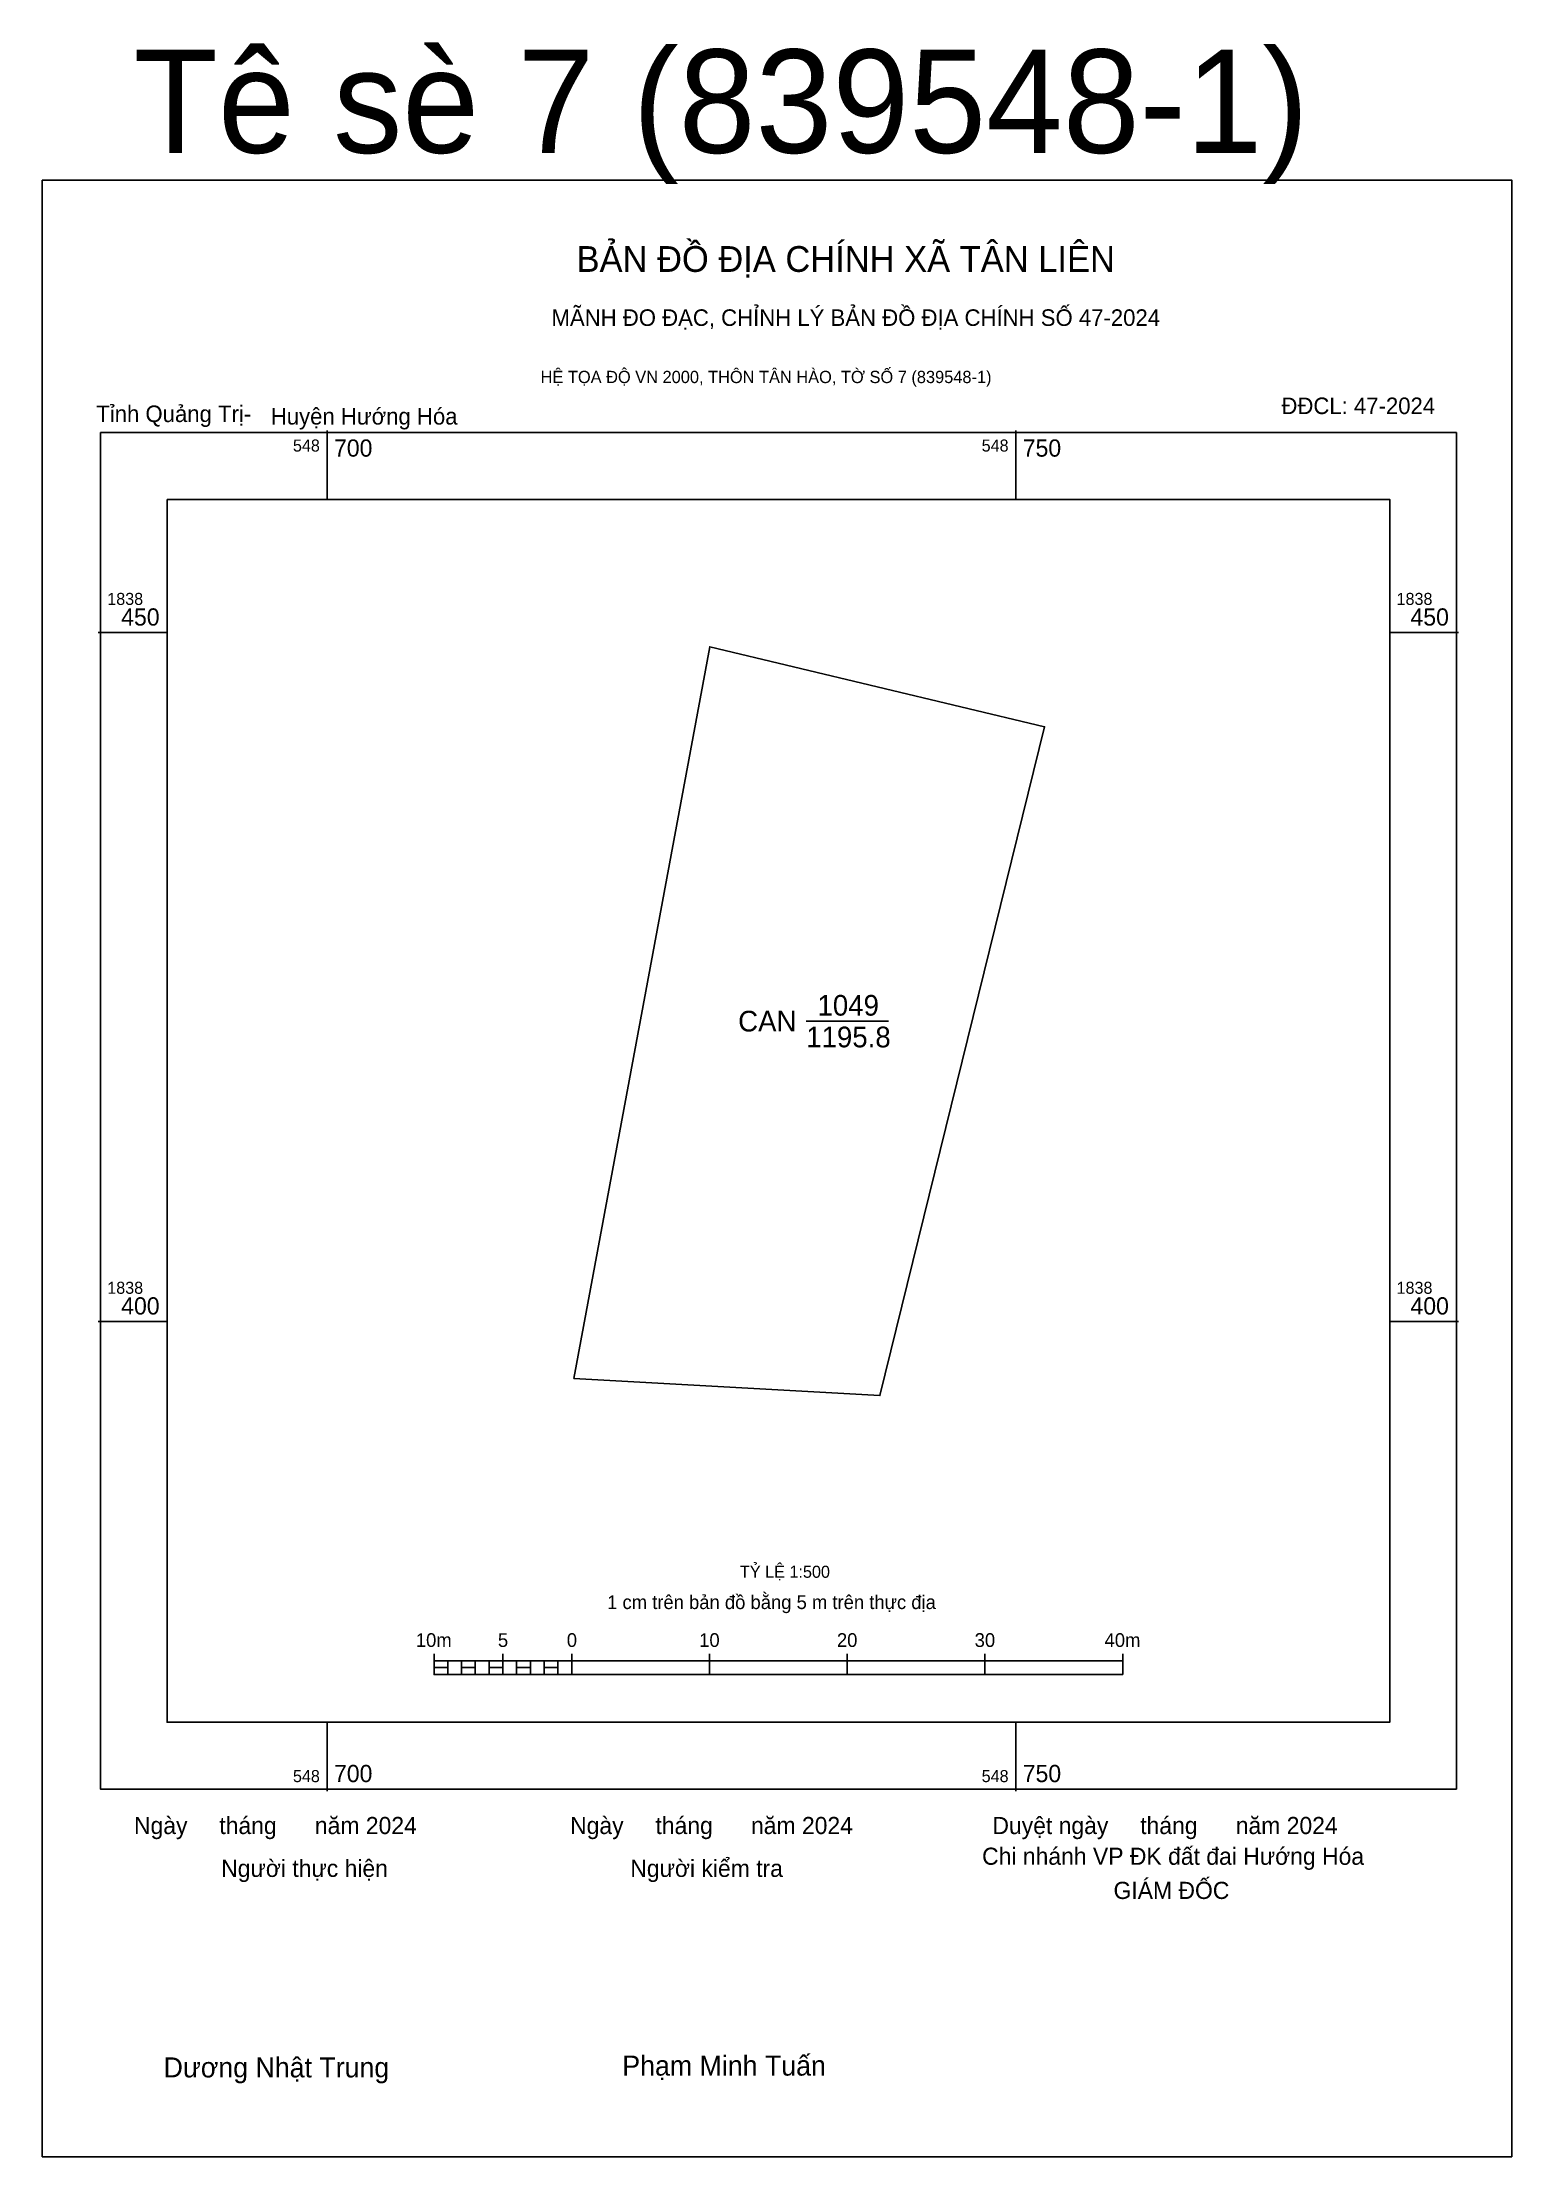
# Model space of a CAD drawing. Extents: x 548679 to 548786, y 1838339 to 1838493.
import ezdxf

# ---------------------------------------------------------------- set-up
doc = ezdxf.new("R2010")
doc.units = 0
for name, color, linetype in [('Level 10', 7, 'Continuous'), ('Level 13', 7, 'Continuous'), ('Level 15', 7, 'Continuous'), ('Level 27', 7, 'Continuous'), ('Level 6', 7, 'Continuous'), ('Level 62', 7, 'Continuous'), ('Level 63', 7, 'Continuous'), ('Level 9', 7, 'Continuous')]:
    doc.layers.add(name, color=color, linetype=linetype)

msp = doc.modelspace()

# ---------------------------------------------------------------- linework, layer by layer
at = {"layer": 'Level 10'}
msp.add_line((548734.78, 1838421.79), (548740.76, 1838421.79), dxfattribs=at)
msp.add_lwpolyline([(548717.92, 1838395.85), (548727.78, 1838448.96), (548752.09, 1838443.16), (548740.13, 1838394.61)], close=True, dxfattribs=at)
at = {"layer": 'Level 15'}
msp.add_lwpolyline([(548679.32, 1838482.83), (548786, 1838482.83), (548786, 1838339.37), (548679.32, 1838339.37)], close=True, dxfattribs=at)
at = {"layer": 'Level 27'}
for p, q in [((548727.78, 1838448.96), (548727.78, 1838448.97)), ((548717.92, 1838395.85), (548717.92, 1838395.85)), ((548740.13, 1838394.61), (548740.13, 1838394.61))]:
    msp.add_line(p, q, dxfattribs=at)
at = {"layer": 'Level 62'}
msp.add_lwpolyline([(548688.38, 1838459.66), (548777.14, 1838459.66), (548777.14, 1838370.91), (548688.38, 1838370.91)], close=True, dxfattribs=at)
at = {"layer": 'Level 63'}
for p, q in [((548700, 1838464.66), (548700, 1838459.66)), ((548750, 1838464.66), (548750, 1838459.66)), ((548683.38, 1838450), (548688.38, 1838450)), ((548777.14, 1838450), (548782.14, 1838450)), ((548683.38, 1838400), (548688.38, 1838400)), ((548777.14, 1838400), (548782.14, 1838400)), ((548707.76, 1838375.87), (548707.76, 1838374.37)), ((548712.76, 1838375.87), (548712.76, 1838374.37)), ((548717.76, 1838375.87), (548717.76, 1838374.37)), ((548727.76, 1838375.87), (548727.76, 1838374.37)), ((548737.76, 1838375.87), (548737.76, 1838374.37)), ((548747.76, 1838375.87), (548747.76, 1838374.37)), ((548757.76, 1838375.87), (548757.76, 1838374.37)), ((548707.76, 1838375.37), (548757.76, 1838375.37)), ((548707.76, 1838374.37), (548757.76, 1838374.37)), ((548708.76, 1838375.37), (548708.76, 1838374.37)), ((548709.76, 1838375.37), (548709.76, 1838374.37)), ((548710.76, 1838375.37), (548710.76, 1838374.37)), ((548711.76, 1838375.37), (548711.76, 1838374.37)), ((548712.76, 1838375.37), (548712.76, 1838374.37)), ((548713.76, 1838375.37), (548713.76, 1838374.37)), ((548714.76, 1838375.37), (548714.76, 1838374.37)), ((548715.76, 1838375.37), (548715.76, 1838374.37)), ((548716.76, 1838375.37), (548716.76, 1838374.37)), ((548717.76, 1838375.37), (548717.76, 1838374.37)), ((548700, 1838370.91), (548700, 1838365.91)), ((548750, 1838370.91), (548750, 1838365.91))]:
    msp.add_line(p, q, dxfattribs=at)
for points in [[(548683.54, 1838464.51), (548781.98, 1838464.51), (548781.98, 1838366.06), (548683.54, 1838366.06)], [(548707.76, 1838374.87), (548708.76, 1838374.87), (548708.76, 1838374.37), (548707.76, 1838374.37)], [(548707.76, 1838374.87), (548708.76, 1838374.87), (548708.76, 1838374.37), (548707.76, 1838374.37)], [(548709.76, 1838374.87), (548710.76, 1838374.87), (548710.76, 1838374.37), (548709.76, 1838374.37)], [(548711.76, 1838374.87), (548712.76, 1838374.87), (548712.76, 1838374.37), (548711.76, 1838374.37)], [(548713.76, 1838374.87), (548714.76, 1838374.87), (548714.76, 1838374.37), (548713.76, 1838374.37)], [(548715.76, 1838374.87), (548716.76, 1838374.87), (548716.76, 1838374.37), (548715.76, 1838374.37)]]:
    msp.add_lwpolyline(points, close=True, dxfattribs=at)

# ---------------------------------------------------------------- texts
at = {"layer": 'Level 13'}
for s, p in [('1049', (548735.6, 1838422.19)), ('CAN', (548729.84, 1838421.04)), ('1195.8', (548734.78, 1838419.89))]:
    msp.add_text(s, height=1.5, dxfattribs=at).set_placement(p)
at = {"layer": 'Level 6'}
msp.add_text('TỶ LỆ 1:500', height=0.879, dxfattribs=at).set_placement((548729.97, 1838381.39))
at = {"layer": 'Level 63'}
for s, height, p in [('Tê sè 7 (839548-1)', 7.5, (548685.95, 1838484.81)), ('BẢN ĐỒ ĐỊA CHÍNH XÃ TÂN LIÊN', 1.8718, (548718.11, 1838476.17)), ('MÃNH ĐO ĐẠC, CHỈNH LÝ BẢN ĐỒ ĐỊA CHÍNH SỐ 47-2024', 1.2011, (548716.29, 1838472.25)), ('HỆ TỌA ĐỘ VN 2000, THÔN TÂN HÀO, TỜ SỐ 7 (839548-1)', 0.8891, (548715.5, 1838468.1)), ('548', 0.875, (548697.52, 1838463.13)), ('700', 1.25, (548700.5, 1838462.76)), ('548', 0.875, (548747.52, 1838463.13)), ('750', 1.25, (548750.5, 1838462.76)), ('1838', 0.875, (548684.04, 1838452)), ('1838', 0.875, (548777.64, 1838452)), ('450', 1.25, (548685.05, 1838450.5)), ('450', 1.25, (548778.65, 1838450.5)), ('1838', 0.875, (548684.04, 1838402)), ('400', 1.25, (548685.05, 1838400.5)), ('1838', 0.875, (548777.64, 1838402)), ('400', 1.25, (548778.65, 1838400.5)), ('1 cm trên bản đồ bằng 5 m trên thực địa', 1, (548720.33, 1838379.12)), ('10m', 1, (548706.44, 1838376.37)), ('5', 1, (548712.4, 1838376.37)), ('0', 1, (548717.4, 1838376.37)), ('10', 1, (548727.01, 1838376.37)), ('20', 1, (548737.01, 1838376.37)), ('30', 1, (548747.01, 1838376.37)), ('40m', 1, (548756.44, 1838376.37)), ('548', 0.875, (548697.52, 1838366.56)), ('700', 1.25, (548700.5, 1838366.56)), ('548', 0.875, (548747.52, 1838366.56)), ('750', 1.25, (548750.5, 1838366.56)), ('Ngày     tháng      năm 2024', 1.2442, (548685.98, 1838362.79)), ('Ngày     tháng      năm 2024', 1.2442, (548717.64, 1838362.79)), ('Duyệt ngày     tháng      năm 2024', 1.2442, (548748.3, 1838362.79)), ('Chi nhánh VP ĐK đất đai Hướng Hóa', 1.2442, (548747.55, 1838360.56)), ('Người thực hiện', 1.2442, (548692.31, 1838359.68)), ('Người kiểm tra', 1.2442, (548722.01, 1838359.68)), ('GIÁM ĐỐC', 1.244, (548757.09, 1838358.08)), ('Dương Nhật Trung', 1.4512, (548688.13, 1838345.13)), ('Phạm Minh Tuấn', 1.4512, (548721.43, 1838345.26))]:
    msp.add_text(s, height=height, dxfattribs=at).set_placement(p)
at = {"layer": 'Level 9'}
for s, p in [('Tỉnh Quảng Trị-', (548683.24, 1838465.27)), ('Huyện Hướng Hóa', (548695.91, 1838465.09)), ('ĐĐCL: 47-2024', (548769.28, 1838465.85))]:
    msp.add_text(s, height=1.2011, dxfattribs=at).set_placement(p)

doc.saveas('drawing.dxf')
